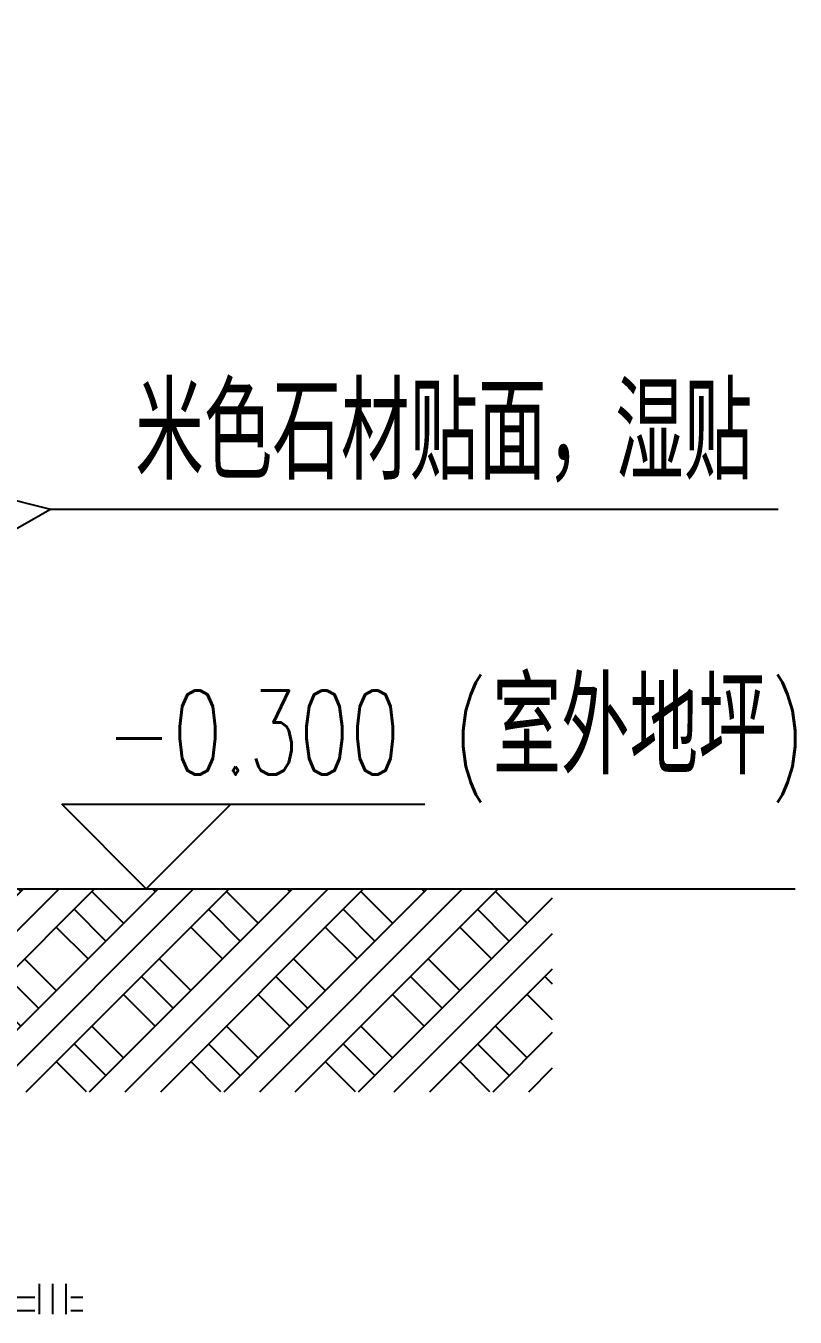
# Model space of a CAD drawing. Extents: x -4210259 to 293730, y -7499 to 868879.
# Drawn here: x -2150554 to -2149190, y 516178 to 518467 of the extents above; entities that cross this region are included whole.
import ezdxf

# ---------------------------------------------------------------- set-up
doc = ezdxf.new("R2010")
doc.units = 0
doc.header["$LTSCALE"] = 1000
doc.header["$MEASUREMENT"] = 0
for name, color, linetype in [('00-Hatch', 8, 'Continuous'), ('A-AXIS-ELEV', 4, 'Continuous'), ('A-AXIS-SYMB', 3, 'Continuous'), ('A-HATCH-2', 251, 'Continuous'), ('A-SFCE', 30, 'Continuous'), ('PUB_TEXT', 7, 'Continuous')]:
    doc.layers.add(name, color=color, linetype=linetype)
doc.styles.add('_TCH_DIM', font='SIMPLEX', dxfattribs={"bigfont": 'GBCBIG'})

msp = doc.modelspace()

# ---------------------------------------------------------------- hatches: boundary and pattern name
at = {"layer": '00-Hatch'}
h = msp.add_hatch(dxfattribs=at)
h.set_pattern_fill('EARTH', color=256, scale=20, angle=-21.6976, style=0)
h.set_pattern_definition([(360, (-2326877.164, 379029.98), (63.5, 63.5), [63.5, -63.5]), (360, (-2326877.164, 379053.79), (63.5, 63.5), [63.5, -63.5]), (360, (-2326877.164, 379077.605), (63.5, 63.5), [63.5, -63.5]), (90, (-2326869.227, 379085.54), (-63.5, 63.5), [63.5, -63.5]), (90, (-2326845.414, 379085.54), (-63.5, 63.5), [63.5, -63.5]), (90, (-2326821.6, 379085.54), (-63.5, 63.5), [63.5, -63.5])])
h.paths.add_polyline_path([(-2153055.4, 516178.4), (-2153055.4, 516232.2), (-2152545.4, 516237.5), (-2150452.9, 516237.5), (-2150452.9, 516183.6), (-2150452.9, 516183.6), (-2152545.4, 516183.6)])
at = {"layer": 'A-HATCH-2'}
h = msp.add_hatch(dxfattribs=at)
h.set_pattern_fill('夯实土壤', color=256, scale=30)
h.set_pattern_definition([(45, (-2968757.29, 690633.49), (-119.218203, 119.218203), []), (45, (-2968694.29, 690633.49), (-119.218203, 119.218203), []), (45, (-2968631.29, 690633.49), (-119.218203, 119.218203), []), (135, (-2968757.29, 690633.49), (-119.218203, -119.218203), [79.5, -89.1]), (135, (-2968725.79, 690664.99), (-119.218203, -119.218203), [79.5, -89.1]), (135, (-2968694.29, 690696.49), (-119.218203, -119.218203), [79.5, -89.1])])
h.paths.add_polyline_path([(-2149620, 516577.9), (-2149620, 516937.5), (-2151052.6, 516937.5), (-2151052.6, 516737.5), (-2150852.6, 516737.5), (-2150852.6, 516577.9)])

# ---------------------------------------------------------------- linework, layer by layer
at = {"layer": 'A-AXIS-ELEV'}
for p, q in [((-2150340.1, 516937.5), (-2150490.1, 517087.5)), ((-2150490.1, 517087.5), (-2149846.4, 517087.5)), ((-2150340.1, 516937.5), (-2150190.1, 517087.5))]:
    msp.add_line(p, q, dxfattribs=at)
at = {"layer": 'A-AXIS-SYMB'}
for p, q in [((-2155272.9, 518810), (-2150510, 517610)), ((-2151014.6, 517325.5), (-2150510, 517610)), ((-2150510, 517610), (-2149220, 517610))]:
    msp.add_line(p, q, dxfattribs=at)
at = {"layer": 'A-SFCE'}
msp.add_lwpolyline([(-2151052.6, 516937.5), (-2149190, 516937.5)], dxfattribs=at)

# ---------------------------------------------------------------- texts
at = {"layer": 'PUB_TEXT', "style": '_TCH_DIM'}
for s, p in [('米色石材贴面，湿贴', (-2150359.7, 517662.5)), ('室外地坪', (-2149726.4, 517140))]:
    msp.add_text(s, height=168.79, dxfattribs=at).set_placement(p)
at = {"layer": 'PUB_TEXT', "style": '_TCH_DIM', "width": 0.705882}
for s, height, p in [('(', 148.8, (-2149796.4, 517140)), (')', 148.8, (-2149234.9, 517140)), ('-0.300', 148.75, (-2150411.4, 517140))]:
    msp.add_text(s, height=height, dxfattribs=at).set_placement(p)

doc.saveas('drawing.dxf')
